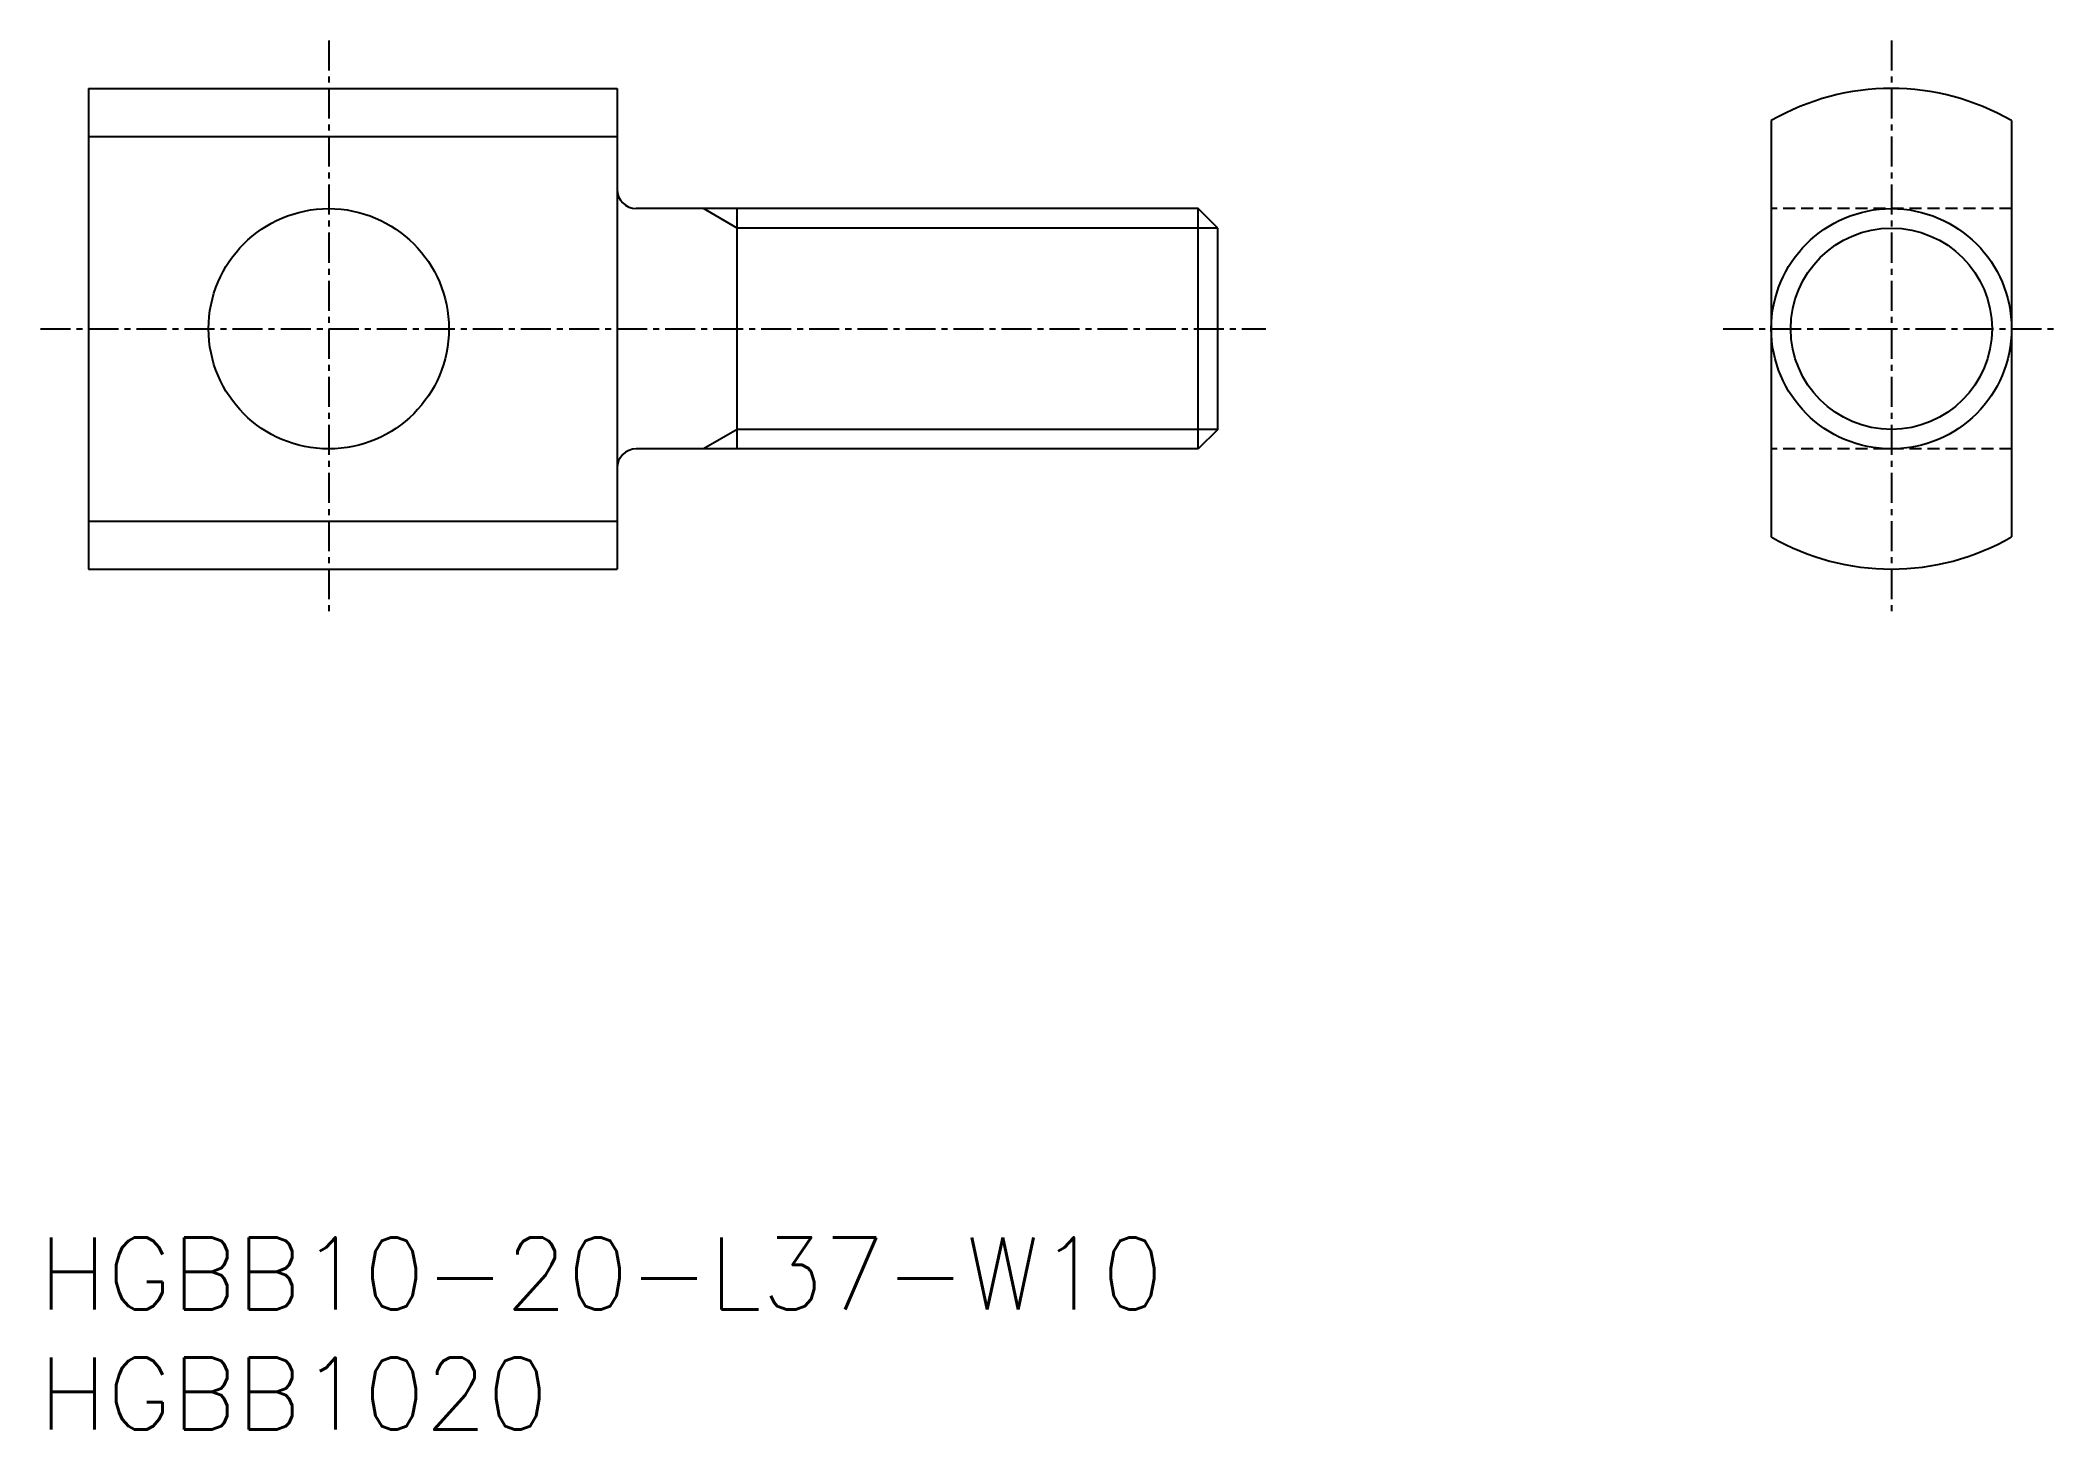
# Model space of a CAD drawing. Extents: x 84.5 to 168.5, y 65.8 to 123.6.
import ezdxf
from ezdxf.enums import TextEntityAlignment as Align

# ---------------------------------------------------------------- set-up
doc = ezdxf.new("R2010")
doc.units = 0
doc.linetypes.add('CENTER', pattern=[2, 1.25, -0.25, 0.25, -0.25])
doc.linetypes.add('DASHED', pattern=[0.75, 0.5, -0.25])
doc.layers.get('0').update_dxf_attribs({"linetype": 'CONTINUOUS'})
doc.layers.add('CENTER', color=1, linetype='CENTER')
doc.styles.get("Standard").update_dxf_attribs({"font": 'txt.shx', "bigfont": 'extfont.shx'})

msp = doc.modelspace()

# ---------------------------------------------------------------- linework, layer by layer
at = {"color": 7, "linetype": 'CONTINUOUS'}
for p, q in [((86.503, 121.633), (86.503, 101.633)), ((86.503, 121.633), (108.503, 121.633)), ((108.503, 121.633), (108.503, 101.633)), ((156.539, 120.293), (156.539, 102.973)), ((166.539, 120.293), (166.539, 102.973)), ((86.503, 119.633), (108.503, 119.633)), ((132.691, 116.633), (109.303, 116.633)), ((113.503, 106.633), (113.503, 116.633)), ((133.503, 115.821), (132.691, 116.633)), ((132.691, 106.633), (132.691, 116.633)), ((133.503, 107.445), (133.503, 115.821)), ((133.503, 107.445), (132.691, 106.633)), ((132.691, 106.633), (109.303, 106.633)), ((86.503, 103.633), (108.503, 103.633)), ((86.503, 101.633), (108.503, 101.633))]:
    msp.add_line(p, q, dxfattribs=at)
at = {"color": 3, "linetype": 'CONTINUOUS'}
for p, q in [((113.503, 115.821), (112.096, 116.633)), ((133.503, 115.821), (113.503, 115.821)), ((113.503, 107.445), (112.096, 106.633)), ((133.503, 107.445), (113.503, 107.445))]:
    msp.add_line(p, q, dxfattribs=at)
at = {"color": 3, "linetype": 'DASHED'}
for p, q in [((166.539, 116.633), (156.539, 116.633)), ((166.539, 106.633), (156.539, 106.633))]:
    msp.add_line(p, q, dxfattribs=at)
at = {"color": 7, "linetype": 'CONTINUOUS'}
for centre in [(96.503, 111.633), (161.539, 111.633)]:
    msp.add_circle(centre, 5, dxfattribs=at)
at = {"color": 3, "linetype": 'CONTINUOUS'}
msp.add_circle((161.539, 111.633), 4.188, dxfattribs=at)
at = {"color": 7, "linetype": 'CONTINUOUS'}
for centre, radius, start, end in [((161.539, 111.633), 10, 60, 120), ((109.303, 117.433), 0.8, 180, 270), ((109.303, 105.833), 0.8, 90, 180), ((161.539, 111.633), 10, 240, 300)]:
    msp.add_arc(centre, radius, start, end, dxfattribs=at)
at = {"layer": 'CENTER', "color": 1, "linetype": 'CENTER'}
for p, q in [((96.503, 123.633), (96.503, 99.633)), ((161.539, 123.633), (161.539, 99.633)), ((84.503, 111.633), (135.503, 111.633)), ((154.539, 111.633), (168.539, 111.633))]:
    msp.add_line(p, q, dxfattribs=at)

# ---------------------------------------------------------------- texts
at = {"color": 7, "linetype": 'CONTINUOUS'}
for s, p in [('HGBB10-20-L37-W10', (84.437, 72.324)), ('HGBB1020', (84.437, 67.324))]:
    msp.add_text(s, height=3, dxfattribs=at).set_placement(p, align=Align.MIDDLE_LEFT)

doc.saveas('drawing.dxf')
